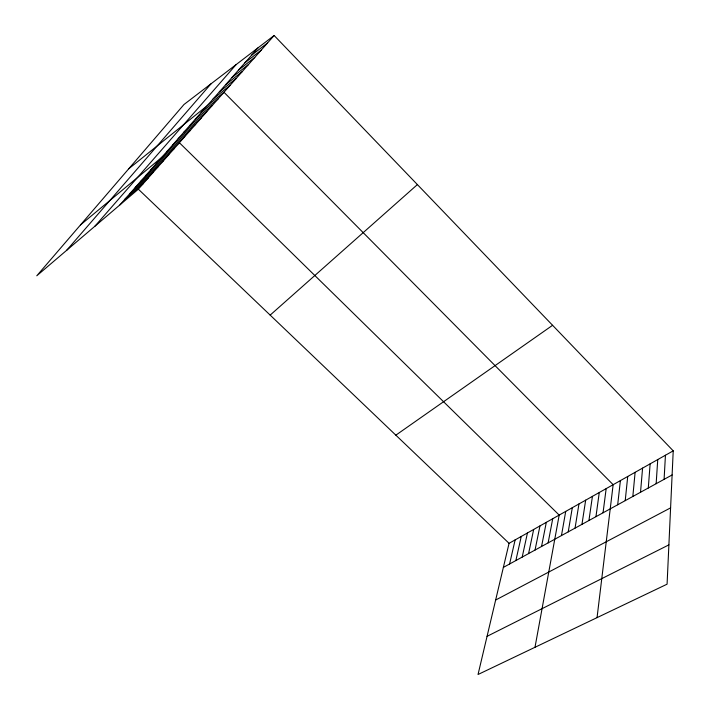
<?xml version="1.0" encoding="UTF-8"?>
<svg xmlns="http://www.w3.org/2000/svg" width="710" height="710" viewBox="0 0 710 710"><rect width="100%" height="100%" fill="white"/><g stroke="black" fill="none" stroke-linecap="round" stroke-linejoin="round"><path stroke-width="1.06" d="M673.222 450.85L667.08 584.179L478.034 674.5L509.061 543.319L673.222 450.85L274.14 35.5L183.988 104.503L36.778 275.791L138.343 189.179L274.14 35.5M664.09 479.348L665.447 455.234M656.155 483.696L657.744 459.565M648.301 488.001L650.129 463.861M640.526 492.261L642.577 468.112M632.832 496.476L635.113 472.319M625.217 500.648L627.72 476.481M617.682 504.774L620.389 480.608M597.048 617.638L613.147 484.69L223.978 92.264L128.758 168.767M603.047 512.789L606.171 488.622M595.947 516.676L599.267 492.509M588.918 520.528L592.433 496.361M581.952 524.344L585.661 500.177M575.056 528.125L578.952 503.949M568.231 531.87L572.304 507.694M561.468 535.571L565.71 511.404M534.994 647.289L559.187 515.087L179.39 142.728L80.505 224.91M548.129 542.875L552.717 518.726M541.553 546.478L546.309 522.338M535.038 550.046L539.964 525.915M528.586 553.587L533.672 529.456M522.196 557.084L527.441 532.97M515.859 560.554L521.255 536.449M509.585 563.997L515.132 539.893M66.722 250.248L211.039 83.798M94.9 226.224L236.128 64.592M119.981 204.835L258.174 47.721M270.173 315.107L417.391 184.591M124.995 199.128L143.296 183.57M130.072 193.368L148.292 177.917M135.193 187.546L153.342 172.202M140.367 181.662L158.445 166.424M145.594 175.716L163.602 160.593M150.875 169.708L168.811 154.7M156.218 163.637L174.074 148.745M167.072 151.292L184.76 136.648M172.592 145.017L190.182 130.507M178.166 138.681L195.667 124.303M183.801 132.273L201.214 118.037M189.499 125.794L206.814 111.692M195.268 119.245L212.476 105.284M201.09 112.615L218.192 98.814M213.124 98.939L230.005 85.448M219.337 91.883L236.093 78.553M225.62 84.739L242.261 71.586M231.975 77.505L248.491 64.53M238.409 70.192L254.792 57.395M244.914 62.791L261.165 50.179M251.509 55.3L267.617 42.884M395.852 435.168L552.593 325.295M503.363 567.405L672.113 474.954M495.651 600.03L670.595 507.872M487.06 636.337L668.891 544.872M138.343 189.179L509.061 543.319"/></g></svg>
